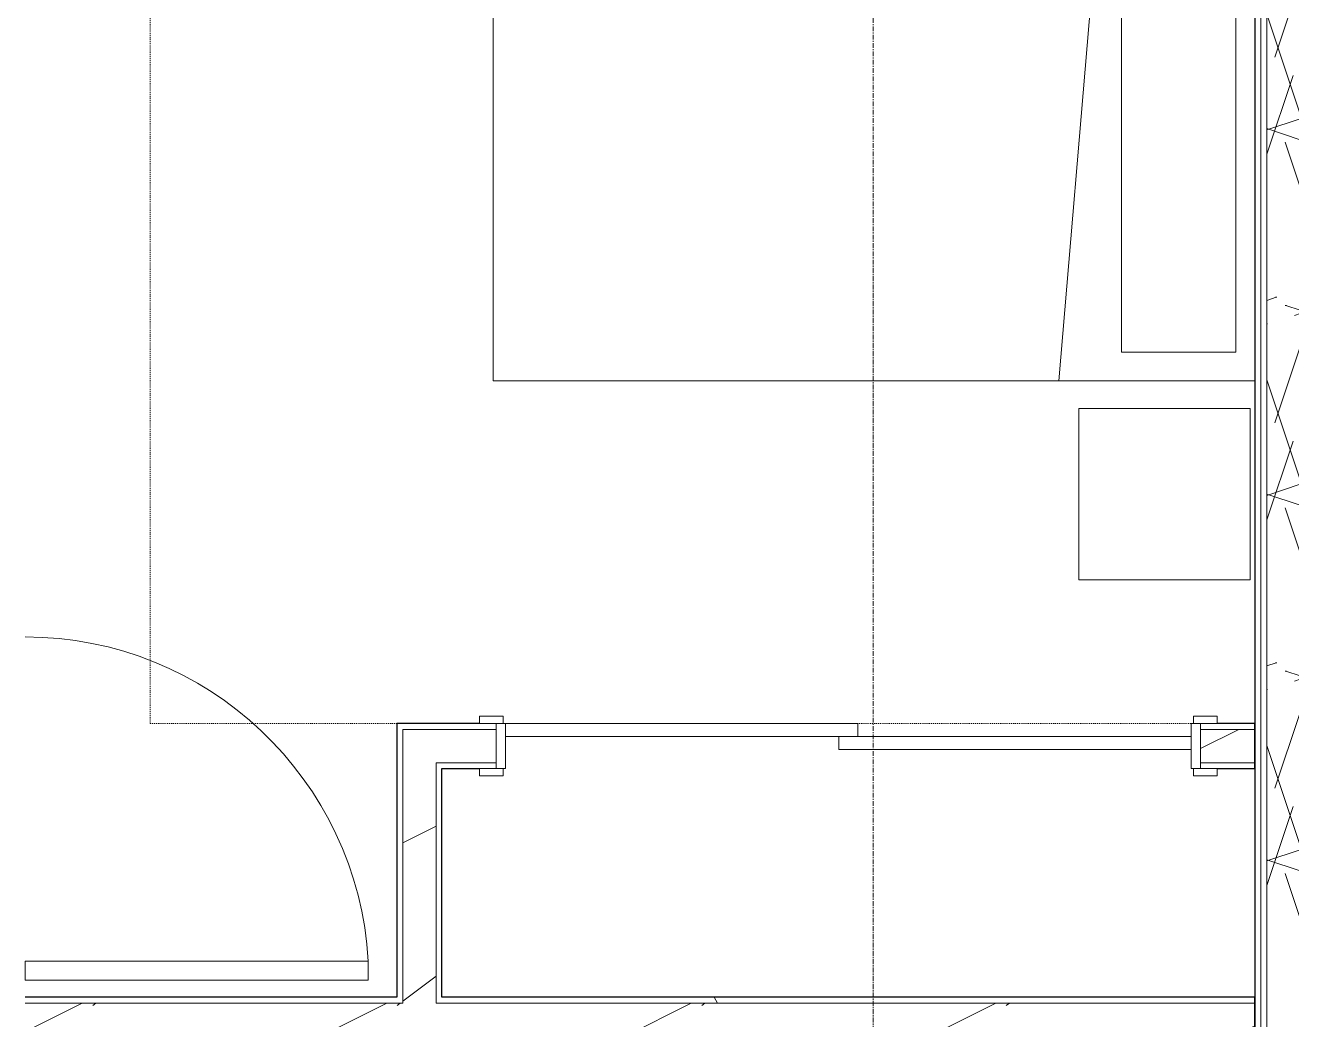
# Model space of a CAD drawing. Header units: inches. Extents: x -10205 to 13964, y -460 to 30702.
# Drawn here: x -3557.3 to -3424.2, y 11887.5 to 11991.9 of the extents above; entities that cross this region are included whole.
import ezdxf

# ---------------------------------------------------------------- set-up
doc = ezdxf.new("R2010")
doc.units = ezdxf.units.IN
doc.header["$MEASUREMENT"] = 0
doc.linetypes.add('Dash 1_16_', pattern=[0.125, 0.0625, -0.0625])
doc.linetypes.add('Grid Line 1_2_', pattern=[0.875, 0.5, -0.125, 0.125, -0.125])
for name, color, linetype, lineweight in [('0-1', 7, 'Continuous', 5), ('0-4', 7, 'Continuous', 9), ('A-DOOR-3', 7, 'Continuous', 9), ('A-DOOR-4', 250, 'Continuous', 13), ('A-DOOR-FRAM-2', 250, 'Continuous', 13), ('A-WALL', 113, 'Continuous', 9), ('A-WALL-5', 130, 'Continuous', 25), ('A-WALL-6', 7, 'Continuous', 9), ('A-WALL-PATT-3', 7, 'Continuous', 9), ('A-WALL-PATT-4', 8, 'Continuous', 9), ('A-WALL-PATT-5', 111, 'Continuous', 9), ('I-FURN-3', 7, 'Continuous', 9), ('I-FURN-HDLN-2', 254, 'Dash 1_16_', 9), ('I-WALL-2', 2, 'Continuous', 25), ('S-GRID-1', 1, 'Grid Line 1_2_', 9)]:
    doc.layers.add(name, color=color, linetype=linetype, lineweight=lineweight)
pattern_1 = [(0, (0, 0), (61.44, 15.36), [2.534, -43.546, 2.534, -43.546, -245.76]), (0, (0, 0), (61.44, 15.36), [-92.16, 2.534, -89.626, 2.534, -43.546, -107.52]), (0, (0, 0), (61.44, 15.36), [-230.4, 2.534, -28.186, 2.534, -74.266]), (120, (23.04, 7.68), (-44.02215, 45.5286), [2.534, -43.546, 2.534, -43.546, -245.76]), (120, (23.04, 7.68), (-44.02215, 45.5286), [-92.16, 2.534, -89.626, 2.534, -43.546, -107.52]), (120, (23.04, 7.68), (-44.02215, 45.5286), [-230.4, 2.534, -28.186, 2.534, -74.266]), (240, (30.72, 38.4), (-17.41785, -60.8886), [2.534, -43.546, 2.534, -43.546, -245.76]), (240, (30.72, 38.4), (-17.41785, -60.8886), [-92.16, 2.534, -89.626, 2.534, -43.546, -107.52]), (240, (30.72, 38.4), (-17.41785, -60.8886), [-230.4, 2.534, -28.186, 2.534, -74.266])]
pattern_2 = [(216.87, (12.795, 31.987), (95.9612857, 63.9749714), [15.994, -143.942]), (206.565, (31.987, 22.391), (-31.986981, -31.986924), [35.763, -35.763]), (198.435, (31.987, 6.397), (-63.974746, -31.987128), [20.231, -80.922])]

# ---------------------------------------------------------------- blocks, each defined once
blk = doc.blocks.new('Bed-Standard - King 78_ x 80_-V27-SITE PLAN - CAD FILE')
at = {"layer": 'I-FURN-3'}
for p, q in [((-28.31, 41.8), (49.69, 41.8)), ((-28.31, -38.2), (-28.31, 41.8)), ((49.69, 41.8), (49.69, -38.2)), ((49.69, -24.2), (-28.31, -17.63)), ((-25.31, -24.2), (46.69, -24.2)), ((-25.31, -36.2), (-25.31, -24.2)), ((46.69, -36.2), (46.69, -24.2)), ((-25.31, -36.2), (46.69, -36.2))]:
    blk.add_line(p, q, dxfattribs=at)
at = {"layer": 'I-FURN-HDLN-2'}
for p, q in [((-64.31, 77.8), (73.69, 77.8)), ((-64.31, 51.92), (-64.31, 77.8)), ((73.69, 77.8), (73.69, -38.2)), ((-64.31, -31.52), (-64.31, 3.48))]:
    blk.add_line(p, q, dxfattribs=at)
blk = doc.blocks.new('Table-Night Stand - 18_ x 18_ x 24_-1372838-SITE PLAN - CAD FILE')
at = {"layer": 'I-FURN-3'}
for p, q in [((0.15, 0), (18.15, 0)), ((0.15, -18), (0.15, 0)), ((18.15, 0), (18.15, -18)), ((18.15, -18), (0.15, -18))]:
    blk.add_line(p, q, dxfattribs=at)
blk = doc.blocks.new('Single-Flush - 36_ x 84_-1372839-SITE PLAN - CAD FILE')
at = {"layer": 'A-DOOR-3'}
blk.add_arc((18, 2.37), 36.07, 93.1789, 180, dxfattribs=at)
at = {"layer": 'A-DOOR-4'}
for p, q in [((16, 2.37), (16, 38.39)), ((18, 38.39), (16, 38.39)), ((18, 2.37), (18, 38.39)), ((18, 2.37), (16, 2.37))]:
    blk.add_line(p, q, dxfattribs=at)
blk = doc.blocks.new('FOLDING_SLIDING CLOSET - 72_ x 80_-1372823-SITE PLAN - CAD FILE')
at = {"layer": 'A-DOOR-3'}
for p, q in [((-36.25, 3), (-38.75, 3)), ((-38.75, 3), (-38.75, 2.25)), ((-36.25, 2.25), (-36.25, 3)), ((38.75, 3), (36.25, 3)), ((36.25, 3), (36.25, 2.25)), ((38.75, 2.25), (38.75, 3)), ((-38.75, 2.25), (-36.25, 2.25)), ((36.25, 2.25), (38.75, 2.25)), ((-36.25, -2.5), (-38.75, -2.5)), ((-38.75, -2.5), (-38.75, -3.25)), ((-36.25, -3.25), (-36.25, -2.5)), ((38.75, -2.5), (36.25, -2.5)), ((36.25, -2.5), (36.25, -3.25)), ((38.75, -3.25), (38.75, -2.5)), ((-38.75, -3.25), (-36.25, -3.25)), ((36.25, -3.25), (38.75, -3.25))]:
    blk.add_line(p, q, dxfattribs=at)
at = {"layer": 'A-DOOR-4'}
for p, q in [((1, 2.25), (-36, 2.25)), ((-36, 2.25), (-36, 0.87)), ((1, 0.87), (1, 2.25)), ((-36, 0.87), (1, 0.87)), ((36, 0.87), (-1, 0.87)), ((-1, 0.87), (-1, -0.5)), ((36, -0.5), (36, 0.87)), ((-1, -0.5), (36, -0.5))]:
    blk.add_line(p, q, dxfattribs=at)
at = {"layer": 'A-DOOR-FRAM-2'}
for p, q in [((-36, 2.25), (-37, 2.25)), ((-37, 2.25), (-37, -2.5)), ((-36, -2.5), (-36, 2.25)), ((36, 2.25), (36, -2.5)), ((37, 2.25), (36, 2.25)), ((37, -2.5), (37, 2.25)), ((-37, -2.5), (-36, -2.5)), ((36, -2.5), (37, -2.5))]:
    blk.add_line(p, q, dxfattribs=at)
blk = doc.blocks.new('1750 Ox - Unit Layouts_rvt-1-SITE PLAN - CAD FILE')
at = {"layer": 'A-WALL-PATT-3'}
h = blk.add_hatch(dxfattribs=at)
h.set_pattern_fill('FP_2', color=256, style=0, pattern_type=2)
h.set_pattern_definition(pattern_1)
h.paths.add_polyline_path([(-3428.12, 11889.21), (-3428.12, 11889.84), (-3514.12, 11889.84), (-3514.12, 11889.21), (-3443.27, 11889.21)], flags=0)
h.paths.add_polyline_path([(-3529.13, 11889.21), (-3517.62, 11889.21), (-3517.62, 11889.84), (-3557.26, 11889.84), (-3557.26, 11889.21), (-3532.63, 11889.21)], flags=0)
at = {"layer": 'A-WALL-PATT-4'}
h = blk.add_hatch(dxfattribs=at)
h.set_pattern_fill('FP_4', color=256, style=0, pattern_type=2)
h.set_pattern_definition(pattern_2)
h.paths.add_polyline_path([(-3433.81, 11914.46), (-3428.12, 11914.46), (-3428.12, 11917.96), (-3433.81, 11917.96)], flags=0)
h.paths.add_polyline_path([(-3507.81, 11914.46), (-3507.81, 11917.96), (-3517.62, 11917.96), (-3517.62, 11914.46), (-3508.12, 11914.46)], flags=0)
h = blk.add_hatch(dxfattribs=at)
h.set_pattern_fill('FP_4', color=256, style=0, pattern_type=2)
h.set_pattern_definition(pattern_2)
h.paths.add_polyline_path([(-3517.62, 11889.21), (-3514.12, 11889.21), (-3514.12, 11914.46), (-3517.62, 11914.46), (-3517.62, 11889.84)], flags=0)
h = blk.add_hatch(dxfattribs=at)
h.set_pattern_fill('FP_4', color=256, style=0, pattern_type=2)
h.set_pattern_definition(pattern_2)
h.paths.add_polyline_path([(-3428.12, 11885.71), (-3428.12, 11889.21), (-3557.88, 11889.2), (-3557.88, 11885.71), (-3443.27, 11885.71)], flags=0)
at = {"layer": 'A-WALL-5'}
for p, q in [((-3509.56, 11918.59), (-3518.25, 11918.59)), ((-3518.25, 11918.59), (-3518.25, 11917.96)), ((-3518.25, 11917.96), (-3518.25, 11913.84)), ((-3428.12, 11918.59), (-3432.06, 11918.59)), ((-3428.12, 11913.84), (-3428.12, 11918.59)), ((-3518.25, 11913.84), (-3518.25, 11889.84)), ((-3513.5, 11913.84), (-3509.56, 11913.84)), ((-3513.5, 11889.84), (-3513.5, 11913.84)), ((-3432.06, 11913.84), (-3428.12, 11913.84)), ((-3518.25, 11889.84), (-3557.26, 11889.84)), ((-3428.12, 11889.84), (-3513.5, 11889.84)), ((-3428.12, 11885.09), (-3428.12, 11889.84))]:
    blk.add_line(p, q, dxfattribs=at)
at = {"layer": 'A-WALL-6'}
for p, q in [((-3517.62, 11917.96), (-3507.81, 11917.96)), ((-3517.62, 11914.46), (-3517.62, 11917.96)), ((-3433.81, 11917.96), (-3428.12, 11917.96)), ((-3517.62, 11913.84), (-3517.62, 11914.46)), ((-3517.62, 11913.84), (-3517.62, 11889.84)), ((-3514.12, 11914.46), (-3507.81, 11914.46)), ((-3514.12, 11913.84), (-3514.12, 11914.46)), ((-3514.12, 11913.84), (-3514.12, 11889.84)), ((-3433.81, 11914.46), (-3428.12, 11914.46)), ((-3557.26, 11889.21), (-3517.62, 11889.21)), ((-3517.62, 11889.21), (-3517.62, 11889.84)), ((-3514.12, 11889.21), (-3514.12, 11889.84)), ((-3514.12, 11889.21), (-3428.12, 11889.21))]:
    blk.add_line(p, q, dxfattribs=at)
at = {"layer": '0-4'}
for name, p, rotation in [('Bed-Standard - King 78_ x 80_-V27-SITE PLAN - CAD FILE', (-3466.33, 11982.9), 89.99999999999358), ('Table-Night Stand - 18_ x 18_ x 24_-1372838-SITE PLAN - CAD FILE', (-3446.62, 11933.51), 89.99999999999358), ('Single-Flush - 36_ x 84_-1372839-SITE PLAN - CAD FILE', (-3559.63, 11909.6), 270.0000000000002)]:
    blk.add_blockref(name, p, dxfattribs=dict(at, rotation=rotation))
blk.add_blockref('FOLDING_SLIDING CLOSET - 72_ x 80_-1372823-SITE PLAN - CAD FILE', (-3470.81, 11916.34), dxfattribs=at)

msp = doc.modelspace()

# ---------------------------------------------------------------- hatches: boundary and pattern name
at = {"layer": 'A-WALL-PATT-5'}
h = msp.add_hatch(dxfattribs=at)
h.set_pattern_fill('FP_2', color=256, style=0, pattern_type=2)
h.set_pattern_definition(pattern_1)
h.paths.add_polyline_path([(-3426.87, 11717.24), (-3426.87, 12080.59), (-3427.5, 12080.59), (-3427.5, 11717.24)], flags=0)
h = msp.add_hatch(dxfattribs=at)
h.set_pattern_fill('FP_5', color=256, style=0, pattern_type=2)
h.set_pattern_definition([(161.57, (0.96, 0.96), (-7.6802237, -0.0009796), [0, -54.643, 6.067, 0]), (18.43, (-0.96, 0.96), (-7.6802237, 0.0009796), [0, -54.643, 6.067, 0]), (108.43, (0.96, 0.96), (3.8382953, -19.2013653), [18.211, -42.499]), (71.57, (-0.96, 0.96), (3.8382953, 19.2013653), [18.211, -42.499])])
h.paths.add_polyline_path([(-3423.37, 11720.74), (-3423.37, 12080.59), (-3426.87, 12080.59), (-3426.87, 11720.74)], flags=0)
h = msp.add_hatch(dxfattribs=at)
h.set_pattern_fill('FP_2', color=256, style=0, pattern_type=2)
h.set_pattern_definition(pattern_1)
h.paths.add_polyline_path([(-3427.5, 11716.61), (-3427.5, 12079.96), (-3428.12, 12079.96), (-3428.12, 11716.61), (-3427.61, 11716.61)], flags=0)

# ---------------------------------------------------------------- linework, layer by layer
at = {"layer": 'A-WALL'}
for p, q in [((-3427.5, 11716.61), (-3427.5, 12080.59)), ((-3426.87, 11717.24), (-3426.87, 12080.59))]:
    msp.add_line(p, q, dxfattribs=at)
at = {"layer": 'I-WALL-2'}
msp.add_line((-3428.12, 12079.96), (-3428.12, 11715.99), dxfattribs=at)
at = {"layer": 'S-GRID-1'}
msp.add_line((-3468.22, 9836.18), (-3468.22, 12413.74), dxfattribs=at)

# ---------------------------------------------------------------- block references
at = {"layer": '0-1'}
msp.add_blockref('1750 Ox - Unit Layouts_rvt-1-SITE PLAN - CAD FILE', (0, 0), dxfattribs=at)

doc.saveas('drawing.dxf')
